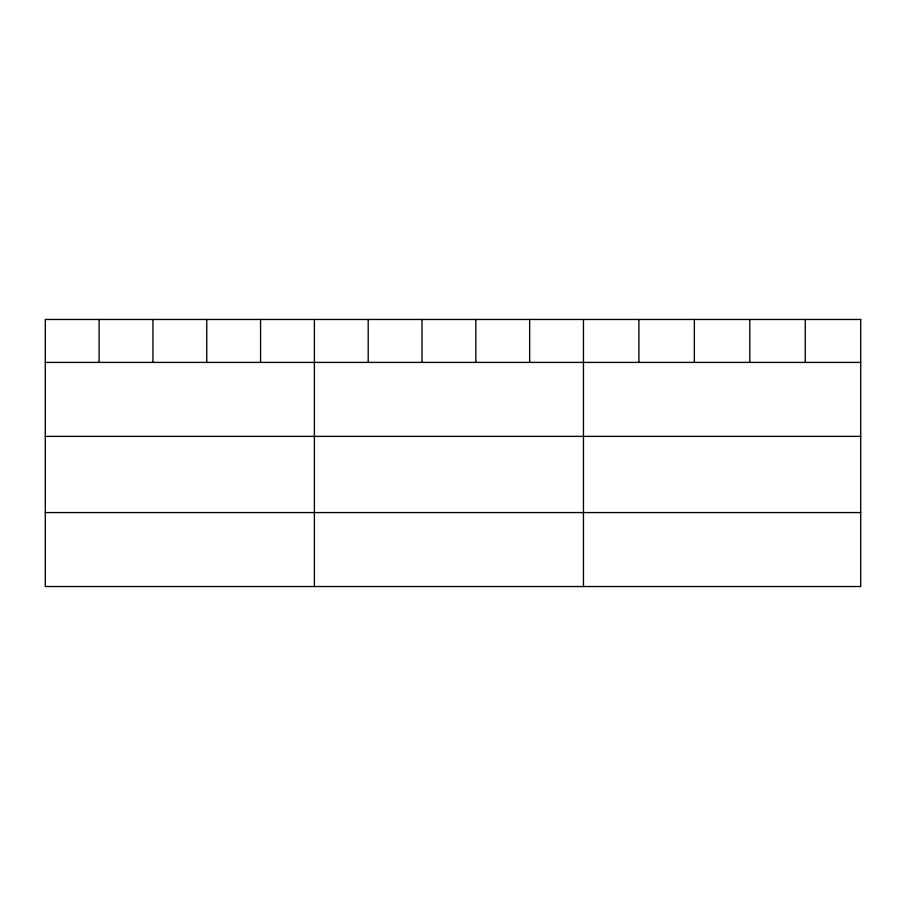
<?xml version="1.0" encoding="UTF-8"?>
<svg xmlns="http://www.w3.org/2000/svg" width="906" height="906" viewBox="0 0 906 906"><rect width="100%" height="100%" fill="white"/><g stroke="black" fill="none" stroke-linecap="round" stroke-linejoin="round"><path stroke-width="1.36" d="M45.3 362.411L860.7 362.411M45.3 436.375L860.7 436.375M45.3 512.57L860.7 512.57M805.253 319.467L805.253 362.411M749.806 319.467L749.806 362.411M694.358 319.467L694.358 362.411M638.911 319.467L638.911 362.411M583.464 319.467L583.464 586.533M529.648 319.467L529.648 362.411M475.831 319.467L475.831 362.411M422.015 319.467L422.015 362.411M368.198 319.467L368.198 362.411M314.382 319.467L314.382 586.533M260.566 319.467L260.566 362.411M206.749 319.467L206.749 362.411M152.933 319.467L152.933 362.411M99.116 319.467L99.116 362.411M860.7 319.467L45.3 319.467L45.3 586.533L860.7 586.533L860.7 319.467"/></g></svg>
